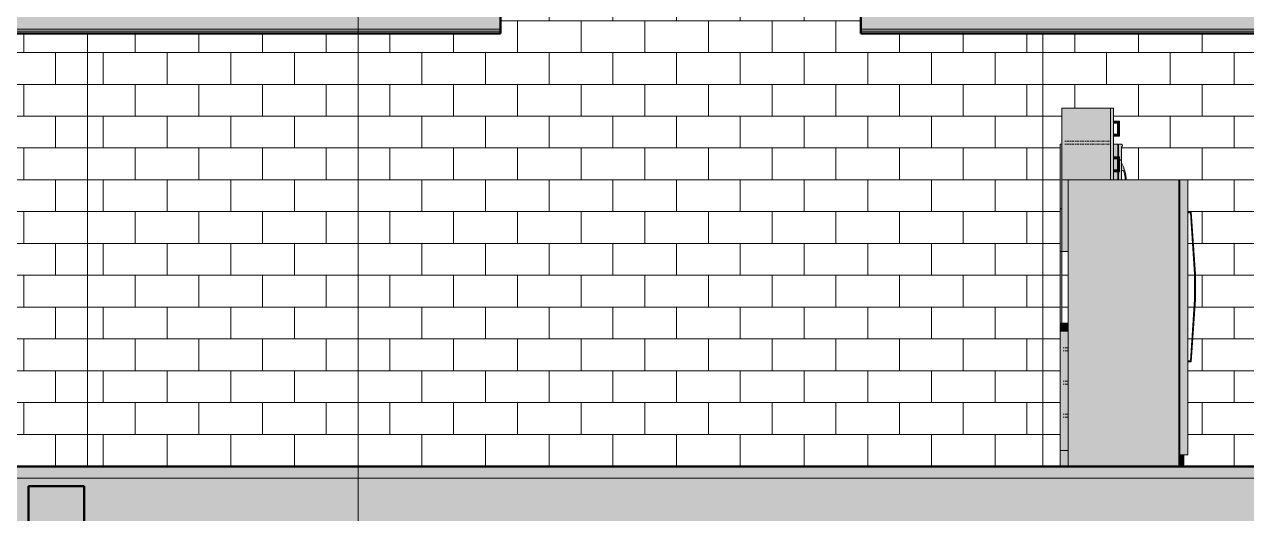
# Model space of a CAD drawing. Header units: inches. Extents: x 9594 to 15314, y -314 to 660.
# Drawn here: x 11527.2 to 11834.1, y -11.9 to 111.1 of the extents above; entities that cross this region are included whole.
import ezdxf

# ---------------------------------------------------------------- set-up
doc = ezdxf.new("R2010")
doc.units = ezdxf.units.IN
doc.header["$MEASUREMENT"] = 0
doc.linetypes.add('Center', pattern=[1.25, 0.25, -0.1875, 0.625, -0.1875])
doc.linetypes.add('Grid Line 1_2_', pattern=[0.875, 0.5, -0.125, 0.125, -0.125])
for name, color, linetype, lineweight in [('0-1', 7, 'Continuous', 5), ('0-2', 7, 'Continuous', 9), ('A-FLOR-4', 192, 'Continuous', 5), ('A-FLOR-5', 192, 'Continuous', 50), ('A-FLOR-LEVL-1', 51, 'Grid Line 1_2_', 9), ('A-FLOR-MCUT', 51, 'Continuous', 13), ('A-FLOR-PATT-2', 8, 'Continuous', 9), ('A-WALL-4', 96, 'Continuous', 5), ('A-WALL-5', 7, 'Continuous', 9), ('A-WALL-PATT-3', 55, 'Continuous', 9), ('G-ANNO-SYMB-2', 111, 'Continuous', 9), ('Q-CASE-2', 253, 'Continuous', 9), ('Q-CASE-3', 7, 'Continuous', 9), ('Q-CASE-4', 90, 'Continuous', 9), ('Q-CASE-5', 7, 'Center', 9), ('Q-CASE-6', 55, 'Continuous', 9), ('Q-SPCQ-2', 7, 'Continuous', 9), ('Q-SPCQ-4', 55, 'Continuous', 9), ('S-BEAM-1', 12, 'Continuous', 50)]:
    doc.layers.add(name, color=color, linetype=linetype, lineweight=lineweight)
pattern_1 = [(0, (11546.989, 0), (0, 8), []), (90, (11546.989, 0), (-8, 8), [8, -8])]

# ---------------------------------------------------------------- blocks, each defined once
blk = doc.blocks.new('Refrigerator_-_Side-by-Side_6047 - 36_ X 30_-1372843-BUILDING SECTION - EAST_WEST - LOOKING SOUTH2')
at = {"layer": 'Q-SPCQ-4'}
for points in [[(11789.36, 0), (11817.11, 0), (11817.11, 72), (11789.36, 72), (11789.36, 38.78)], [(11819.36, 2.87), (11819.36, 72), (11817.36, 72), (11817.36, 2.87)], [(11819.36, 26.23), (11820.27, 26.23), (11821.36, 41.95), (11821.36, 48.29), (11820.27, 64), (11819.36, 64), (11819.36, 63.75), (11820.03, 63.75), (11821.11, 48.28), (11821.11, 41.94), (11820.03, 26.48), (11819.36, 26.48)], [(11818.36, 0.37), (11818.36, 2.87), (11817.36, 2.87), (11817.36, 0.37)]]:
    blk.add_hatch(color=256, dxfattribs=at).paths.add_polyline_path(points, flags=0)
at = {"layer": 'Q-SPCQ-2'}
for p, q in [((11817.11, 72), (11789.36, 72)), ((11789.36, 72), (11789.36, 0)), ((11817.11, 0), (11817.11, 72)), ((11817.36, 2.87), (11817.36, 72)), ((11817.36, 72), (11819.36, 72)), ((11819.36, 72), (11819.36, 2.87)), ((11820.27, 64), (11819.36, 64)), ((11819.36, 63.75), (11820.03, 63.75)), ((11820.03, 63.75), (11821.11, 48.28)), ((11821.36, 48.29), (11820.27, 64)), ((11821.11, 48.28), (11821.11, 41.95)), ((11821.36, 41.94), (11821.36, 48.29)), ((11821.11, 41.95), (11820.03, 26.48)), ((11820.27, 26.23), (11821.36, 41.94)), ((11820.03, 26.48), (11819.36, 26.48)), ((11819.36, 26.23), (11820.27, 26.23)), ((11818.36, 2.87), (11817.36, 2.87)), ((11817.36, 2.87), (11817.36, 0.37)), ((11819.36, 2.87), (11817.36, 2.87)), ((11817.36, 0.37), (11818.36, 0.37)), ((11818.36, 0.37), (11818.36, 2.87))]:
    blk.add_line(p, q, dxfattribs=at)
blk = doc.blocks.new('OD_CW_Countertop - OD_CW_Countertop-2576099-BUILDING SECTION - EAST_WEST - LOOKING SOUTH2')
at = {"layer": 'Q-CASE-4'}
blk.add_hatch(color=256, dxfattribs=at).paths.add_polyline_path([(11789.36, 34), (11789.36, 36), (11787.36, 36), (11787.36, 34)], flags=0)
at = {"layer": 'Q-CASE-3'}
for p, q in [((11789.36, 36), (11787.36, 36)), ((11787.36, 36), (11787.36, 34)), ((11787.36, 34), (11789.36, 34))]:
    blk.add_line(p, q, dxfattribs=at)
blk = doc.blocks.new('Base Cabinet 4 Drawer 254 - Base Cabinet 4 Drawer 254 15_-2556187-BUILDING SECTION - EAST_WEST - LOOKING SOUTH2')
at = {"layer": 'Q-CASE-2'}
for points in [[(11789.36, 4), (11789.36, 34), (11787.36, 34), (11787.36, 4)], [(11789.36, 0), (11789.36, 4), (11787.36, 4), (11787.36, 0)]]:
    blk.add_hatch(color=256, dxfattribs=at).paths.add_polyline_path(points, flags=0)
at = {"layer": 'Q-CASE-3'}
for p, q in [((11787.36, 34), (11787.36, 4)), ((11787.36, 4), (11789.36, 4)), ((11787.36, 4), (11789.36, 4)), ((11787.36, 4), (11787.36, 0))]:
    blk.add_line(p, q, dxfattribs=at)
at = {"layer": 'Q-CASE-5'}
for p, q in [((11788.11, 29.75), (11789.36, 29.75)), ((11788.11, 29), (11789.36, 29)), ((11788.11, 21.42), (11789.36, 21.42)), ((11788.11, 20.67), (11789.36, 20.67)), ((11788.11, 13.08), (11789.36, 13.08)), ((11788.11, 12.33), (11789.36, 12.33))]:
    blk.add_line(p, q, dxfattribs=at)
blk = doc.blocks.new('300 Series Wall Hung Cabinet_302 - 18_ x 36_-2359323-BUILDING SECTION - EAST_WEST - LOOKING SOUTH2')
at = {"layer": 'Q-CASE-2'}
for points in [[(11787.74, 72), (11799.99, 72), (11799.99, 90), (11787.74, 90), (11787.74, 83.16)], [(11800.74, 72), (11800.74, 90), (11799.99, 90), (11799.99, 72)], [(11801.66, 74), (11802.24, 74), (11802.24, 77.75), (11800.74, 77.75), (11800.76, 77.25), (11801.74, 77.25), (11801.74, 74.5), (11800.74, 74.5), (11800.76, 74)]]:
    blk.add_hatch(color=256, dxfattribs=at).paths.add_polyline_path(points, flags=0)
at = {"layer": 'Q-CASE-3'}
for p, q in [((11799.99, 90), (11787.74, 90)), ((11787.74, 90), (11787.74, 72)), ((11799.99, 72), (11799.99, 90)), ((11800.74, 90), (11799.99, 90)), ((11799.99, 72), (11799.99, 90)), ((11800.74, 90), (11800.74, 72)), ((11800.74, 77.75), (11802.24, 77.75)), ((11800.74, 77.25), (11801.74, 77.25)), ((11801.74, 77.25), (11801.74, 74.5)), ((11802.24, 74), (11802.24, 77.75)), ((11801.74, 74.5), (11800.74, 74.5)), ((11800.74, 74), (11802.24, 74)), ((11787.74, 72), (11799.99, 72)), ((11800.74, 72), (11799.99, 72))]:
    blk.add_line(p, q, dxfattribs=at)
at = {"layer": 'Q-CASE-5'}
for p, q in [((11799.99, 81.75), (11788.49, 81.75)), ((11799.99, 81), (11788.49, 81))]:
    blk.add_line(p, q, dxfattribs=at)
blk = doc.blocks.new('300 Series Wall Hung Cabinet_301 - 15_-2215564-BUILDING SECTION - EAST_WEST - LOOKING SOUTH2')
at = {"layer": 'Q-CASE-2'}
blk.add_hatch(color=256, dxfattribs=at).paths.add_polyline_path([(11787.74, 54), (11789.36, 54), (11789.36, 72), (11787.74, 72), (11787.74, 60.97)], flags=0)
at = {"layer": 'Q-CASE-3'}
for p, q in [((11787.74, 72), (11787.74, 54)), ((11787.74, 54), (11789.36, 54))]:
    blk.add_line(p, q, dxfattribs=at)
blk = doc.blocks.new('30quot_MicrowaveVent_11166 - 70cm miele oven-2322118-BUILDING SECTION - EAST_WEST - LOOKING SOUTH2')
at = {"layer": 'Q-CASE-6'}
h = blk.add_hatch(color=256, dxfattribs=at)
h.paths.add_polyline_path([(11787.36, 64.74), (11787.74, 64.77), (11787.74, 81), (11787.36, 81), (11787.36, 66)], flags=0)
h.paths.add_polyline_path([(11800.76, 72), (11801.85, 72), (11801.85, 74), (11800.74, 74), (11800.74, 72)], flags=0)
h.paths.add_polyline_path([(11801.74, 74.5), (11801.74, 77.25), (11800.74, 77.25), (11800.76, 74.5)], flags=0)
h.paths.add_polyline_path([(11800.74, 77.75), (11801.85, 77.75), (11801.85, 81), (11800.74, 81)], flags=0)
for points in [[(11802.76, 77.06), (11802.76, 80.21), (11802.91, 80.38), (11802.96, 80.61), (11802.91, 80.83), (11802.76, 81), (11801.97, 81), (11801.97, 77.75), (11802.24, 77.75), (11802.24, 77.06)], [(11802.76, 72), (11802.76, 76.94), (11802.24, 76.94), (11802.24, 74), (11801.97, 74), (11801.97, 72)], [(11803.85, 72), (11803.91, 72), (11803.91, 72.45), (11803.52, 74.4), (11802.76, 76.25), (11802.76, 74.37), (11803.25, 74.37), (11803.65, 72.44), (11803.65, 72)]]:
    blk.add_hatch(color=256, dxfattribs=at).paths.add_polyline_path(points, flags=0)
at = {"layer": 'Q-CASE-3'}
for p, q in [((11787.74, 81), (11787.36, 81)), ((11787.36, 81), (11787.36, 64.74)), ((11801.85, 81), (11800.76, 81)), ((11801.85, 77.75), (11801.85, 81)), ((11801.97, 77.75), (11801.97, 81)), ((11802.76, 81), (11801.97, 81)), ((11802.76, 80.21), (11802.76, 77.06)), ((11802.24, 77.06), (11802.76, 77.06)), ((11802.24, 76.94), (11802.76, 76.94)), ((11802.76, 76.94), (11802.76, 72)), ((11801.85, 72), (11801.85, 74)), ((11801.97, 72), (11801.97, 74)), ((11802.76, 74.37), (11803.25, 74.37))]:
    blk.add_line(p, q, dxfattribs=at)
for centre, radius, start, end in [((11802.48, 80.61), 0.48, 304.8416, 55.1584), ((11793.81, 71.45), 10.15, 3.1226, 28.2069), ((11793.87, 71.45), 9.83, 3.1855, 17.2378)]:
    blk.add_arc(centre, radius, start, end, dxfattribs=at)
blk = doc.blocks.new('300 Series Wall Hung Cabinet_302 - 30_ X 9_-V87-BUILDING SECTION - EAST_WEST - LOOKING SOUTH2')
at = {"layer": 'Q-CASE-2'}
blk.add_hatch(color=256, dxfattribs=at).paths.add_polyline_path([(11800.74, 83), (11802.24, 83), (11802.24, 86.75), (11800.74, 86.75), (11800.76, 86.25), (11801.74, 86.25), (11801.74, 83.5), (11800.74, 83.5), (11800.74, 83.16)], flags=0)
at = {"layer": 'Q-CASE-3'}
for p, q in [((11800.74, 86.75), (11802.24, 86.75)), ((11800.74, 86.25), (11801.74, 86.25)), ((11801.74, 86.25), (11801.74, 83.5)), ((11802.24, 83), (11802.24, 86.75)), ((11801.74, 83.5), (11800.74, 83.5)), ((11800.74, 83), (11802.24, 83))]:
    blk.add_line(p, q, dxfattribs=at)
blk = doc.blocks.new('CTR - 1st Phase - Unit Layouts_rvt-1-BUILDING SECTION - EAST_WEST - LOOKING SOUTH2')
at = {"layer": 'A-WALL-4'}
for points in [[(11787.74, 54), (11787.74, 64.74), (11787.36, 64.74), (11787.36, 54)], [(11787.74, 36), (11787.74, 54), (11787.36, 54), (11787.36, 36)]]:
    blk.add_hatch(color=256, dxfattribs=at).paths.add_polyline_path(points, flags=0)
at = {"layer": 'A-WALL-5'}
for p, q in [((11787.36, 54), (11787.36, 64.74)), ((11787.36, 64.74), (11787.74, 64.74)), ((11787.36, 36), (11787.36, 54)), ((11787.74, 54), (11787.36, 54)), ((11787.74, 54), (11787.74, 36))]:
    blk.add_line(p, q, dxfattribs=at)
at = {"layer": '0-2'}
for name in ['300 Series Wall Hung Cabinet_302 - 18_ x 36_-2359323-BUILDING SECTION - EAST_WEST - LOOKING SOUTH2', '300 Series Wall Hung Cabinet_302 - 30_ X 9_-V87-BUILDING SECTION - EAST_WEST - LOOKING SOUTH2', '30quot_MicrowaveVent_11166 - 70cm miele oven-2322118-BUILDING SECTION - EAST_WEST - LOOKING SOUTH2', '300 Series Wall Hung Cabinet_301 - 15_-2215564-BUILDING SECTION - EAST_WEST - LOOKING SOUTH2', 'Refrigerator_-_Side-by-Side_6047 - 36_ X 30_-1372843-BUILDING SECTION - EAST_WEST - LOOKING SOUTH2', 'OD_CW_Countertop - OD_CW_Countertop-2576099-BUILDING SECTION - EAST_WEST - LOOKING SOUTH2', 'Base Cabinet 4 Drawer 254 - Base Cabinet 4 Drawer 254 15_-2556187-BUILDING SECTION - EAST_WEST - LOOKING SOUTH2']:
    blk.add_blockref(name, (0, 0), dxfattribs=at)
blk = doc.blocks.new('CTR - 1st Phase -Stairs _ Elevators_rvt-1-BUILDING SECTION - EAST_WEST - LOOKING SOUTH2')
at = {"layer": 'A-WALL-PATT-3'}
h = blk.add_hatch(dxfattribs=at)
h.set_pattern_fill('FP_29', color=256, style=0, pattern_type=2)
h.set_pattern_definition(pattern_1)
h.paths.add_polyline_path([(11550.99, 0), (11774.99, 0), (11774.99, 108.75), (11737.24, 108.75), (11737.24, 120), (11646.74, 120), (11646.74, 108.75), (11550.99, 108.75), (11550.99, 38.78)], flags=0)
h = blk.add_hatch(dxfattribs=at)
h.set_pattern_fill('FP_31', color=256, style=0, pattern_type=2)
h.set_pattern_definition([(0, (11431.011, -152), (0, 8), []), (90, (11431.011, -152), (-8, 8), [8, -8])])
h.paths.add_polyline_path([(11527.19, -152), (11527.19, -36), (11434.99, -36), (11434.99, -152), (11463.68, -152), (11463.68, -64.88), (11511.8, -64.88), (11511.8, -152)], flags=0)
h.paths.add_polyline_path([(11442.99, 0), (11463.68, 0), (11463.68, 87.12), (11511.8, 87.12), (11511.8, 0), (11542.99, 0), (11542.99, 108.75), (11434.99, 108.75), (11434.99, 0)], flags=0)
h = blk.add_hatch(dxfattribs=at)
h.set_pattern_fill('FP_29', color=256, style=0, pattern_type=2)
h.set_pattern_definition(pattern_1)
h.paths.add_polyline_path([(11550.99, -166.01), (11550.99, -166), (11550.79, -166.01)], flags=0)
h.paths.add_polyline_path([(11544.55, -152), (11550.99, -152), (11550.99, -141.54), (11546.99, -141.54), (11546.99, -114.98), (11550.99, -114.98), (11550.99, -15), (11543.19, -15.01), (11543.19, -16), (11547.19, -16), (11547.19, -35.21), (11546.4, -36), (11543.19, -36), (11543.19, -152), (11544.2, -152)], flags=0)
h.paths.add_polyline_path([(11550.99, 0), (11550.99, 108.75), (11542.99, 108.75), (11542.99, 0), (11546.99, 0)], flags=0)
h = blk.add_hatch(dxfattribs=at)
h.set_pattern_fill('FP_29', color=256, style=0, pattern_type=2)
h.set_pattern_definition(pattern_1)
h.paths.add_polyline_path([(11781.42, -152), (11782.99, -152), (11782.99, -15), (11774.99, -15), (11774.99, -114.98), (11778.99, -114.98), (11778.99, -141.54), (11774.99, -141.54), (11774.99, -152), (11778.99, -152)], flags=0)
h.paths.add_polyline_path([(11780.95, 0), (11782.99, 0), (11782.99, 108.75), (11774.99, 108.75), (11774.99, 0)], flags=0)
h = blk.add_hatch(dxfattribs=at)
h.set_pattern_fill('FP_30', color=256, style=0, pattern_type=2)
h.set_pattern_definition([(0, (11774.989, -152), (0, 8), []), (90, (11774.989, -152), (-8, 8), [8, -8])])
h.paths.add_polyline_path([(11789.18, -152), (11789.18, -64), (11829.18, -64), (11829.18, -152), (11838.99, -152), (11838.99, -36), (11835.98, -36), (11835.19, -35.21), (11835.19, -16), (11838.99, -16), (11838.99, -15), (11782.99, -15), (11782.99, -152)], flags=0)
h.paths.add_polyline_path([(11832.59, 0), (11838.99, 0), (11838.99, 108.75), (11782.99, 108.75), (11782.99, 0), (11787.36, 0), (11787.36, 81), (11787.74, 81), (11787.74, 90), (11800.74, 90), (11800.76, 86.75), (11802.24, 86.75), (11802.24, 83), (11800.74, 83), (11800.76, 81), (11801.85, 81), (11801.85, 77.75), (11801.97, 77.75), (11801.97, 81), (11802.76, 81), (11802.95, 80.72), (11802.95, 80.49), (11802.84, 80.29), (11802.76, 80.21), (11802.76, 77.06), (11802.24, 77.06), (11802.24, 76.94), (11802.76, 76.94), (11802.76, 76.25), (11803.52, 74.4), (11803.91, 72.45), (11803.91, 72), (11817.11, 72), (11817.11, 0), (11819.36, 0)], flags=0)
h.paths.add_polyline_path([(11817.36, 0.37), (11817.36, 72), (11819.36, 72), (11819.36, 64), (11820.27, 64), (11821.36, 48.28), (11821.36, 41.94), (11820.27, 26.23), (11819.36, 26.23), (11819.36, 2.87), (11818.36, 2.87), (11818.36, 0.37)], flags=0)
h.paths.add_polyline_path([(11819.36, 26.48), (11820.03, 26.48), (11821.11, 41.95), (11821.11, 48.29), (11820.03, 63.75), (11819.36, 63.75), (11819.36, 27.19)], flags=0)
h.paths.add_polyline_path([(11787.74, 36), (11789.36, 36), (11789.36, 54), (11787.74, 54), (11787.74, 38.78)], flags=0)
h.paths.add_polyline_path([(11801.85, 72), (11801.97, 72), (11801.97, 74), (11801.85, 74), (11801.85, 72.07)], flags=0)
h.paths.add_polyline_path([(11802.76, 72), (11803.65, 72), (11803.61, 72.63), (11803.25, 74.37), (11802.76, 74.37), (11802.76, 72.07)], flags=0)
h.paths.add_polyline_path([(11800.76, 83.5), (11801.74, 83.5), (11801.74, 86.25), (11800.74, 86.25), (11800.74, 83.5)], flags=0)
at = {"layer": 'A-FLOR-LEVL-1'}
blk.add_line((9594.29, 0), (12543.28, 0), dxfattribs=at)
at = {"layer": 'A-WALL-5'}
for p, q in [((11542.99, 0), (11542.99, 108.75)), ((11782.99, 108.75), (11782.99, 0))]:
    blk.add_line(p, q, dxfattribs=at)

msp = doc.modelspace()

# ---------------------------------------------------------------- hatches: boundary and pattern name
at = {"layer": 'A-FLOR-4'}
h = msp.add_hatch(color=256, dxfattribs=at)
h.paths.add_polyline_path([(12080.69, 109.37), (12081.06, 109.38), (12081.06, 109.87), (11737.24, 109.87), (11737.24, 109.37), (12080.63, 109.37)], flags=0)
h.paths.add_polyline_path([(11550.99, 109.37), (11646.74, 109.37), (11646.74, 109.87), (11284.91, 109.87), (11284.91, 109.37), (11548.81, 109.37)], flags=0)
h.paths.add_polyline_path([(10675.41, 109.37), (10813.86, 109.37), (10813.86, 109.87), (10450.69, 109.87), (10450.69, 109.37), (10638.23, 109.37)], flags=0)
h.paths.add_polyline_path([(10063.9, 109.37), (10361.54, 109.37), (10361.54, 109.87), (10017.71, 109.87), (10017.71, 109.37), (10063.76, 109.37)], flags=0)
at = {"layer": 'A-FLOR-PATT-2'}
h = msp.add_hatch(dxfattribs=at)
h.set_pattern_fill('FP_4', color=256, style=0, pattern_type=2)
h.set_pattern_definition([(161.57, (11009.034, 72.48), (-3.8399538, -1.54e-05), [0, -27.322, 3.034, 0]), (18.43, (11008.074, 72.48), (-3.8399538, 1.54e-05), [0, -27.322, 3.034, 0]), (108.43, (11009.034, 72.48), (1.919622, -9.6005246), [9.106, -21.25]), (71.57, (11008.074, 72.48), (1.919622, 9.6005246), [9.106, -21.25])])
h.paths.add_polyline_path([(12091.39, 109.87), (12115.84, 109.87), (12115.84, 133.87), (11737.24, 133.87), (11737.24, 109.87), (12089.69, 109.87)], flags=0)
h.paths.add_polyline_path([(11646.74, 109.87), (11646.74, 133.87), (11250.14, 133.87), (11250.14, 109.87), (11585.47, 109.87)], flags=0)
h.paths.add_polyline_path([(10035.43, 109.87), (10361.54, 109.87), (10361.54, 133.87), (9982.94, 133.87), (9982.94, 109.87), (10017.71, 109.87)], flags=0)
h.paths.add_polyline_path([(10450.69, 109.87), (10848.64, 109.87), (10848.64, 133.87), (10450.69, 133.87), (10450.69, 127.54)], flags=0)
h = msp.add_hatch(dxfattribs=at)
h.set_pattern_fill('FP_1', color=256, style=0, pattern_type=2)
h.set_pattern_definition([(0, (11008.554, 72), (30.72, 7.68), [1.267, -21.773, 1.267, -21.773, -122.88]), (0, (11008.554, 72), (30.72, 7.68), [-46.08, 1.267, -44.813, 1.267, -21.773, -53.76]), (0, (11008.554, 72), (30.72, 7.68), [-115.2, 1.267, -14.093, 1.267, -37.133]), (120, (11020.074, 75.84), (-22.011075, 22.7643), [1.267, -21.773, 1.267, -21.773, -122.88]), (120, (11020.074, 75.84), (-22.011075, 22.7643), [-46.08, 1.267, -44.813, 1.267, -21.773, -53.76]), (120, (11020.074, 75.84), (-22.011075, 22.7643), [-115.2, 1.267, -14.093, 1.267, -37.133]), (240, (11023.914, 91.2), (-8.708925, -30.4443), [1.267, -21.773, 1.267, -21.773, -122.88]), (240, (11023.914, 91.2), (-8.708925, -30.4443), [-46.08, 1.267, -44.813, 1.267, -21.773, -53.76]), (240, (11023.914, 91.2), (-8.708925, -30.4443), [-115.2, 1.267, -14.093, 1.267, -37.133])])
h.paths.add_polyline_path([(11920.71, 108.75), (12081.06, 108.78), (12081.06, 109.37), (11737.24, 109.37), (11737.24, 108.75), (11916.67, 108.75)], flags=0)
h.paths.add_polyline_path([(11532.04, 108.75), (11646.74, 108.75), (11646.74, 109.37), (11284.91, 109.37), (11284.91, 108.75), (11509.05, 108.75)], flags=0)
h.paths.add_polyline_path([(10638.23, 108.75), (10813.86, 108.75), (10813.86, 109.37), (10450.69, 109.37), (10450.69, 108.75), (10595.17, 108.75)], flags=0)
h.paths.add_polyline_path([(10157.16, 108.75), (10361.54, 108.75), (10361.54, 109.37), (10017.71, 109.37), (10017.71, 108.75), (10121.55, 108.75)], flags=0)
h = msp.add_hatch(dxfattribs=at)
h.set_pattern_fill('FP_2', color=256, style=0, pattern_type=2)
h.set_pattern_definition([(0, (11008.554, 72), (15.36, 3.84), [1.267, -10.253, 1.267, -10.253, -61.44]), (0, (11008.554, 72), (15.36, 3.84), [-23.04, 1.267, -21.773, 1.267, -10.253, -26.88]), (0, (11008.554, 72), (15.36, 3.84), [-57.6, 1.267, -6.413, 1.267, -17.933]), (120, (11014.314, 73.92), (-11.005538, 11.38215), [1.267, -10.253, 1.267, -10.253, -61.44]), (120, (11014.314, 73.92), (-11.005538, 11.38215), [-23.04, 1.267, -21.773, 1.267, -10.253, -26.88]), (120, (11014.314, 73.92), (-11.005538, 11.38215), [-57.6, 1.267, -6.413, 1.267, -17.933]), (240, (11016.234, 81.6), (-4.354462, -15.22215), [1.267, -10.253, 1.267, -10.253, -61.44]), (240, (11016.234, 81.6), (-4.354462, -15.22215), [-23.04, 1.267, -21.773, 1.267, -10.253, -26.88]), (240, (11016.234, 81.6), (-4.354462, -15.22215), [-57.6, 1.267, -6.413, 1.267, -17.933])])
h.paths.add_polyline_path([(11542.99, -3), (12087.19, -3), (12087.19, 0), (11278.79, 0), (11278.79, -3), (11509.72, -3)], flags=0)
h.paths.add_polyline_path([(10268.91, -3), (10819.99, -3), (10819.99, 0), (10011.59, 0), (10011.59, -3), (10265.57, -3)], flags=0)
h = msp.add_hatch(dxfattribs=at)
h.set_pattern_fill('FP_27', color=256, style=0, pattern_type=2)
h.set_pattern_definition([(50, (11008.554, 72), (27.5427, -2.4099), [2.88, -31.68]), (355, (11008.554, 72), (-5.32784, 28.8843), [2.304, -25.344]), (100.451, (11010.85, 71.8), (22.2153, 26.4739), [2.448, -26.924]), (46.184, (11008.554, 79.68), (40.9819, -6.3564), [4.32, -47.52]), (96.636, (11011.97, 79.15), (35.8907, 37.4062), [3.671, -40.386]), (351.184, (11008.554, 79.68), (35.891, 37.4062), [3.456, -38.016]), (21, (11012.394, 77.76), (22.92104, -15.46073), [2.88, -31.68]), (326, (11012.394, 77.76), (9.3435, 27.84574), [2.304, -25.344]), (71.451, (11014.304, 76.472), (32.2648, 12.3844), [2.448, -26.924]), (37.5, (11008.554, 72), (0.466855, 12.78271), [1.267, -23.77, 1.267, -24.461, -25.44]), (37.5, (11008.554, 72), (0.466855, 12.78271), [-50.765, 1.267, -24.173]), (7.5, (11008.554, 72), (10.10159, 15.14509), [1.267, -13.402, 1.267, -23.194, -9.696]), (7.5, (11008.554, 72), (10.10159, 15.14509), [-39.13, 1.267, -8.429]), (327.5, (10999.991, 72), (20.49916, -0.86578), [1.267, -8.333, 1.267, -28.685, -39.744]), (327.5, (10999.991, 72), (20.49916, -0.86578), [-39.552, 1.267, -38.477]), (317.5, (10996.151, 72), (22.39478, 3.8443), [1.267, -11.213, 1.267, -18.624, -28.224]), (317.5, (10996.151, 72), (22.39478, 3.8443), [-32.371, 1.267, -26.957])])
h.paths.add_polyline_path([(11499.36, -15), (12087.19, -15), (12087.19, -3), (11278.79, -3), (11278.79, -15), (11466.43, -15)], flags=0)
h.paths.add_polyline_path([(10035.43, -15), (10819.99, -15), (10819.99, -3), (10011.59, -3), (10011.59, -15), (10019.59, -15)], flags=0)

# ---------------------------------------------------------------- linework, layer by layer
at = {"layer": 'A-FLOR-5'}
for p, q in [((11646.74, 136), (11646.74, 108.75)), ((11737.24, 108.75), (11737.24, 136)), ((11284.91, 108.75), (11646.74, 108.75)), ((11737.24, 108.75), (12081.06, 108.75)), ((12081.06, 0), (11278.79, 0))]:
    msp.add_line(p, q, dxfattribs=at)
at = {"layer": 'A-FLOR-LEVL-1'}
msp.add_line((9660.53, 0), (12376.06, 0), dxfattribs=at)
at = {"layer": 'A-FLOR-MCUT'}
for p, q in [((11646.74, 109.87), (11284.91, 109.87)), ((11646.74, 109.37), (11284.91, 109.37)), ((11737.24, 109.87), (12089.69, 109.87)), ((12081.06, 109.37), (11737.24, 109.37)), ((12087.19, -3), (11278.79, -3))]:
    msp.add_line(p, q, dxfattribs=at)
at = {"layer": 'G-ANNO-SYMB-2'}
msp.add_line((11610.99, 526.95), (11610.99, -190.41), dxfattribs=at)
at = {"layer": 'S-BEAM-1'}
for p, q in [((11542.19, -5), (11528.19, -5)), ((11528.19, -5), (11528.19, -16)), ((11542.19, -16), (11542.19, -5))]:
    msp.add_line(p, q, dxfattribs=at)

# ---------------------------------------------------------------- block references
at = {"layer": '0-1'}
for name in ['CTR - 1st Phase -Stairs _ Elevators_rvt-1-BUILDING SECTION - EAST_WEST - LOOKING SOUTH2', 'CTR - 1st Phase - Unit Layouts_rvt-1-BUILDING SECTION - EAST_WEST - LOOKING SOUTH2']:
    msp.add_blockref(name, (0, 0), dxfattribs=at)

doc.saveas('drawing.dxf')
